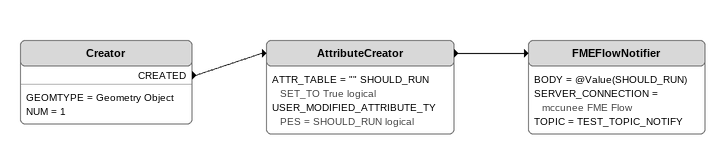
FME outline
Creator
    GEOMTYPE = Geometry Object
    NUM = 1
    CREATED -> AttributeCreator
AttributeCreator
    ATTR_TABLE = "" SHOULD_RUN SET_TO True logical
    USER_MODIFIED_ATTRIBUTE_TYPES = SHOULD_RUN logical
    -> FMEFlowNotifier
FMEFlowNotifier
    BODY = @Value(SHOULD_RUN)
    SERVER_CONNECTION = mccunee FME Flow
    TOPIC = TEST_TOPIC_NOTIFY
